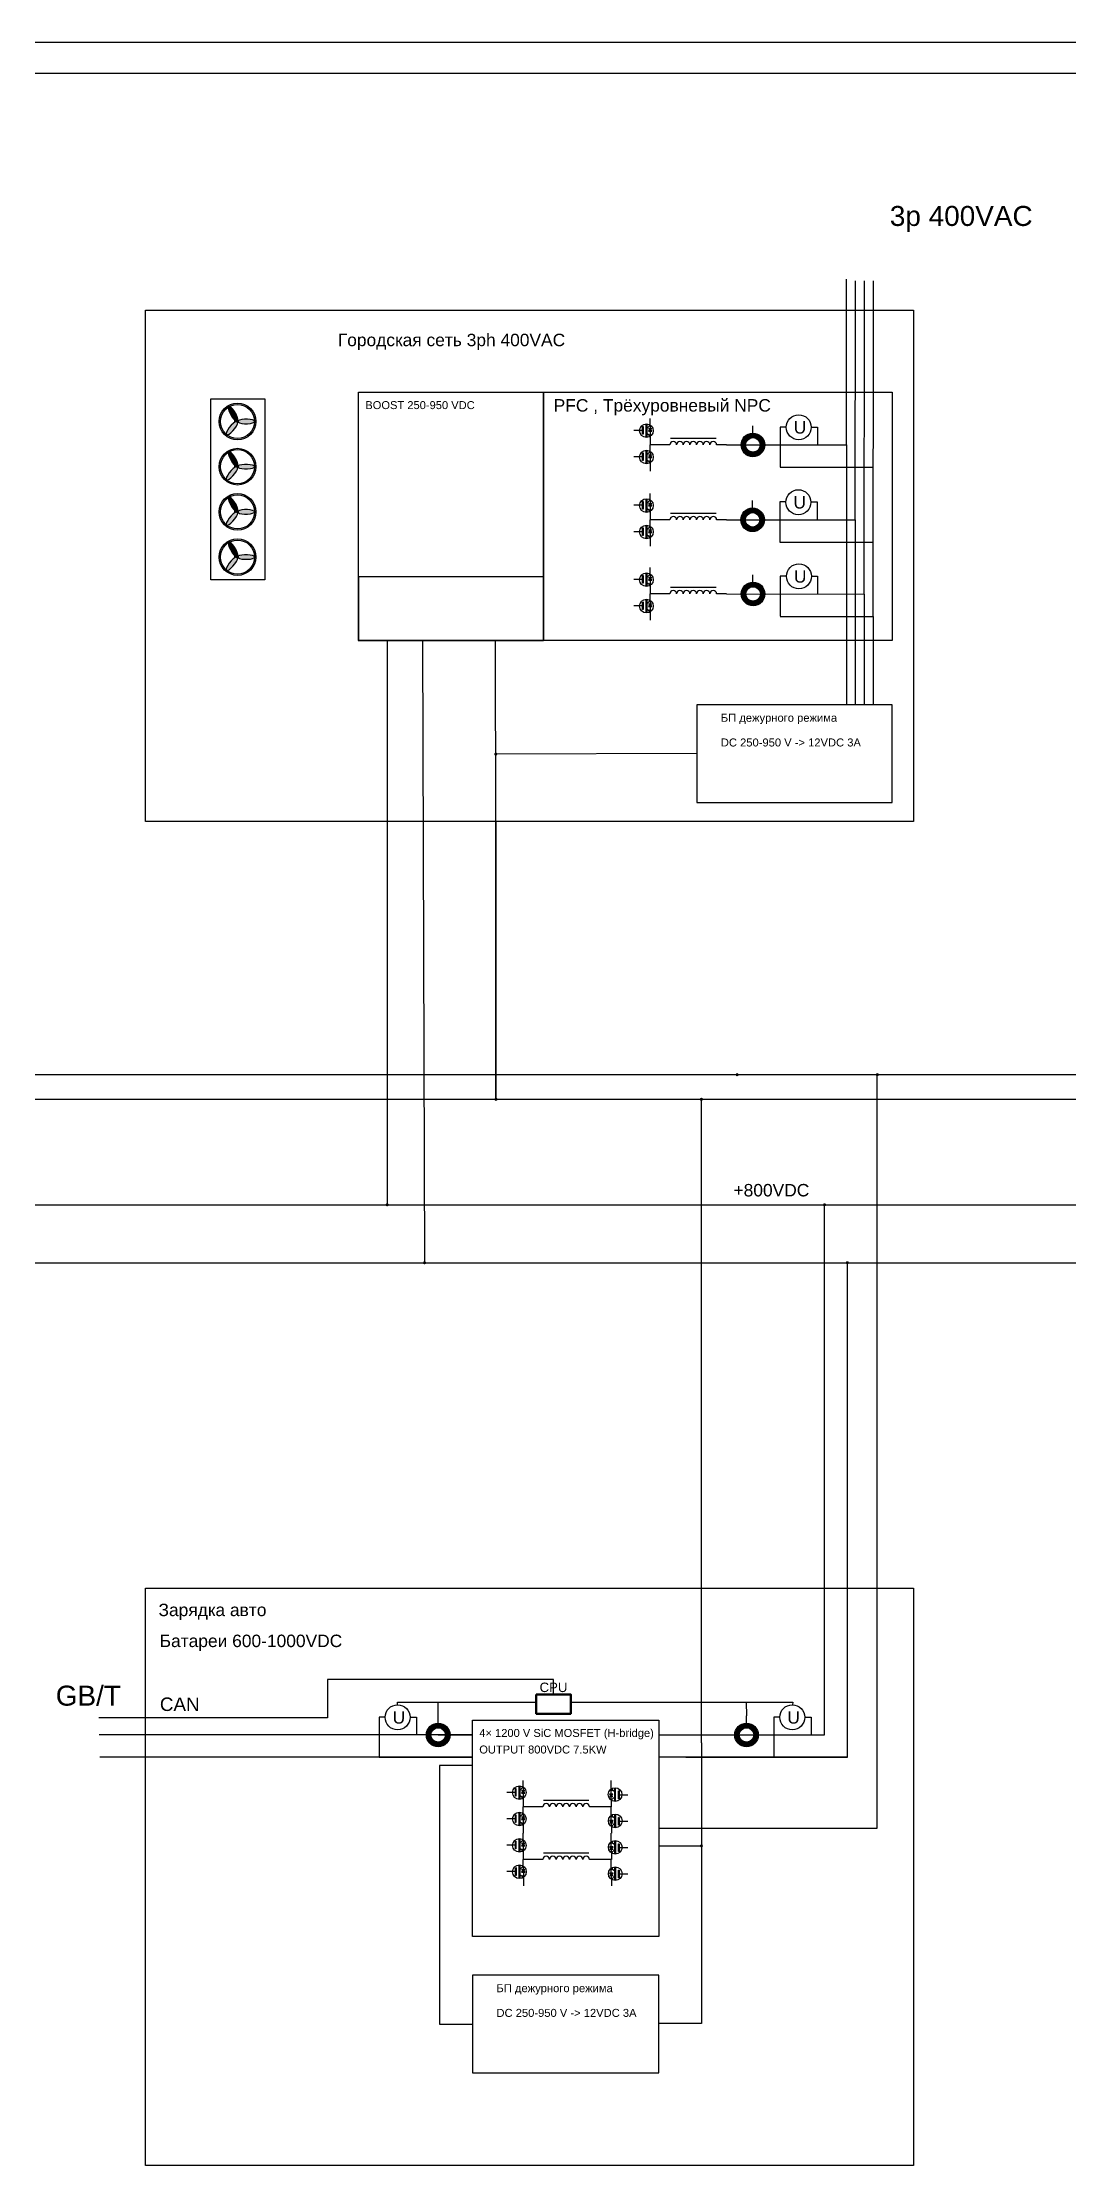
# Model space of a CAD drawing. Header units: inches. Extents: x 27 to 2311866, y 25 to 2322495.
# Drawn here: x 730361 to 1371703, y 996080 to 2322495 of the extents above; entities that cross this region are included whole.
import ezdxf

# ---------------------------------------------------------------- set-up
doc = ezdxf.new("R2010")
doc.units = ezdxf.units.IN
doc.header["$MEASUREMENT"] = 0
for name, color, linetype, lineweight in [('12В', 30, 'Continuous', 30), ('RS485', 6, 'Continuous', 30), ('Слаботочка', 4, 'Continuous', 30)]:
    doc.layers.add(name, color=color, linetype=linetype, lineweight=lineweight)
doc.layers.add('FRAME', color=7, linetype='Continuous')
doc.styles.get("Standard").update_dxf_attribs({"font": 'arial.ttf'})

# ---------------------------------------------------------------- blocks, each defined once
blk = doc.blocks.new('Рамка')
at = {"layer": 'FRAME'}
for p, q in [((3316395, 2776848), (672645, 2776848)), ((3294142, 2754595), (761660, 2754595))]:
    blk.add_line(p, q, dxfattribs=at)
blk = doc.blocks.new('IGBT')
h = blk.add_hatch(color=256)
h.set_gradient(color2=(0, 0, 0), tint=1)
h.paths.add_polyline_path([(2337110, 1873107), (2336062, 1871512), (2337116, 1871512)])
h.paths.add_polyline_path([(2337110, 1873107), (2337116, 1871512), (2338170, 1871512)])
for points in [[(2332215, 1871925), (2326869, 1871925)], [(2332558, 1874343), (2332558, 1869534), (2332215, 1869534), (2332215, 1874316), (2332558, 1874316)], [(2334951, 1875703), (2334951, 1867866), (2334607, 1867866), (2334607, 1875703), (2334951, 1875703)], [(2334951, 1873109), (2337103, 1875280), (2337103, 1879399)], [(2336058, 1873109), (2338144, 1873109)], [(2337110, 1873107), (2336062, 1871512), (2338170, 1871512), (2337110, 1873107)], [(2337103, 1875280), (2337127, 1868269)], [(2337127, 1868269), (2334951, 1869911)], [(2337127, 1868269), (2336742, 1869322), (2336122, 1868753), (2337127, 1868269)], [(2337127, 1868269), (2337127, 1862915)]]:
    blk.add_lwpolyline(points)
blk.add_circle((2334701, 1871766), 4256)
blk = doc.blocks.new('Катушка')
for points in [[(2187094, 1977059), (2193196, 1977052)], [(2197363, 1977047), (2197363, 1977047)], [(2201531, 1977043), (2201531, 1977043)], [(2205698, 1977038), (2205699, 1977038)], [(2209866, 1977034), (2209866, 1977034)], [(2214033, 1977029), (2214034, 1977029)], [(2218201, 1977025), (2218202, 1977025)], [(2222369, 1977020), (2227094, 1977015)]]:
    blk.add_lwpolyline(points)
for centre in [(2195279, 1977059), (2199447, 1977059), (2203615, 1977059), (2207782, 1977059), (2211950, 1977059), (2216117, 1977059), (2220285, 1977059)]:
    blk.add_arc(centre, 2084, 180, 0)
blk = doc.blocks.new('Дроссель')
blk.add_lwpolyline([(1285440, 1797567), (1313858, 1797567)])
at = {"rotation": 180}
blk.add_blockref('Катушка', (3507429, 3770394), dxfattribs=at)
blk = doc.blocks.new('Датчик тока')
at = {"layer": 'Слаботочка'}
h = blk.add_hatch(color=256, dxfattribs=at)
h.set_gradient(color1=(0, 255, 255), color2=(0, 255, 255), tint=1)
h.paths.add_polyline_path([(2170874, 2032191, 1), (2185630, 2032191, 1)])
h.paths.add_polyline_path([(2182789, 2032191, -1), (2173715, 2032191, -1)], flags=16)
blk.add_lwpolyline([(2178150, 2037963), (2178150, 2044207)], dxfattribs=at)
for radius in [7378, 4537]:
    blk.add_circle((2178252, 2032191), radius, dxfattribs=at)
blk = doc.blocks.new('Вольтметр')
at = {"layer": 'Слаботочка'}
for points in [[(1913566, 2204453), (1909760, 2204453), (1909760, 2179382)], [(1929172, 2204453), (1933069, 2204453), (1933069, 2193304)]]:
    blk.add_lwpolyline(points, dxfattribs=at)
blk.add_circle((1921369, 2204328), 7804, dxfattribs=at)
at = {"layer": 'Слаботочка', "insert": (1918251, 2208156), "char_height": 7772, "attachment_point": 1}
blk.add_mtext_dynamic_manual_height_columns('U', width=3409.75, gutter_width=38861, heights=[0], dxfattribs=at)
blk = doc.blocks.new('Вентилятор')
h = blk.add_hatch(color=256)
h.set_gradient(color2=(0, 0, 0), tint=1)
edge = h.paths.add_edge_path()
edge.add_ellipse((1038769, 1187429), major_axis=(-4151, 7189), ratio=0.2830995, start_angle=199.233095, end_angle=353.855447)
edge.add_arc((1042931, 1180246), 16556, 119.173237, 120.917969)
edge.add_ellipse((1038769, 1187429), major_axis=(-4151, 7189), ratio=0.2830995, start_angle=366.170374, end_angle=517.529787)
edge.add_ellipse((1037622, 1173866), major_axis=(5310, 6381), ratio=0.28431833, start_angle=19.105883, end_angle=22.60267, ccw=False)
edge.add_arc((1042932, 1180236), 900, 61.696117, 170.214502, ccw=False)
edge = h.paths.add_edge_path()
edge.add_ellipse((1037622, 1173866), major_axis=(5310, 6381), ratio=0.28431833, start_angle=186.110322, end_angle=340.695733)
edge.add_arc((1042932, 1180236), 900, 179.222506, 289.550763, ccw=False)
edge.add_ellipse((1038769, 1187429), major_axis=(-4151, 7189), ratio=0.2830995, start_angle=517.529787, end_angle=521.026971, ccw=False)
edge.add_ellipse((1037622, 1173866), major_axis=(5310, 6381), ratio=0.28431833, start_angle=22.60267, end_angle=173.891481)
edge.add_arc((1042931, 1180246), 16556, 229.365366, 231.103989)
edge = h.paths.add_edge_path()
edge.add_ellipse((1051232, 1180252), major_axis=(8301, 0), ratio=0.26616862, start_angle=366.154079, end_angle=520.345868)
edge.add_arc((1042932, 1180236), 900, 0, 57.581596, ccw=False)
edge.add_arc((1042932, 1180236), 900, -55.809658, 0, ccw=False)
edge.add_ellipse((1051232, 1180252), major_axis=(8301, 0), ratio=0.26616862, start_angle=200.125801, end_angle=353.857557)
edge.add_arc((1042931, 1180246), 16556, 359.20289, 360)
edge.add_arc((1042931, 1180246), 16556, 360, 360.840828)
h = blk.add_hatch(color=256)
h.set_gradient(color2=(0, 0, 0), tint=1)
edge = h.paths.add_edge_path()
edge.add_ellipse((1038769, 1187429), major_axis=(-4151, 7189), ratio=0.2830995, start_angle=366.170374, end_angle=517.529787)
edge.add_ellipse((1037622, 1173866), major_axis=(5310, 6381), ratio=0.28431833, start_angle=19.105883, end_angle=22.60267, ccw=False)
edge.add_arc((1042932, 1180236), 900, 61.696117, 170.214502, ccw=False)
edge.add_ellipse((1038769, 1187429), major_axis=(-4151, 7189), ratio=0.2830995, start_angle=199.233095, end_angle=353.855447)
edge.add_arc((1042931, 1180246), 16556, 119.173237, 120.917969)
h = blk.add_hatch(color=256)
h.set_gradient(color1=(0, 0, 255), color2=(0, 0, 255), tint=1)
h.paths.add_polyline_path([(1042033, 1180236, 1), (1043832, 1180236, 1)])
h = blk.add_hatch(color=256)
h.set_gradient(color1=(0, 0, 255), color2=(0, 0, 255), tint=1)
h.paths.add_polyline_path([(1042033, 1180236, 1), (1043832, 1180236, 1)])
edge = h.paths.add_edge_path(flags=16)
edge.add_ellipse((1037622, 1173866), major_axis=(5310, 6381), ratio=0.28431833, start_angle=360.014242, end_angle=360.038723, ccw=False)
edge.add_ellipse((1038769, 1187429), major_axis=(-4151, 7189), ratio=0.2830995, start_angle=180.308405, end_angle=180.330211, ccw=False)
edge.add_ellipse((1051232, 1180252), major_axis=(8301, 0), ratio=0.26616862, start_angle=180.129305, end_angle=180.157992, ccw=False)
for centre, radius in [((1042931, 1180247), 17789), ((1042931, 1180246), 16556), ((1042932, 1180236), 16546), ((1042932, 1180236), 900)]:
    blk.add_circle(centre, radius)
for centre, major_axis, ratio, start_param, end_param in [((1038769, 1187429), (-4151, 7189), 0.2830995, 3.47727349, 9.09363614), ((1037622, 1173866), (5310, 6381), 0.28431833, 0.33346056, 5.94626229), ((1038769, 1187429), (-4151, 7189), 0.2830995, 3.14697534, 3.14735592), ((1051232, 1180252), (8301, 0), 0.26616862, 3.14384945, 3.14435013), ((1037622, 1173866), (5310, 6381), 0.28431833, 6.28343388, 6.28386115), ((1051232, 1180252), (8301, 0), 0.26616862, 3.49285415, 9.08174865)]:
    blk.add_ellipse(centre, major_axis=major_axis, ratio=ratio, start_param=start_param, end_param=end_param)

msp = doc.modelspace()

# ---------------------------------------------------------------- hatches: boundary and pattern name
h = msp.add_hatch(color=1)
h.set_gradient(color1=(255, 0, 0), color2=(255, 0, 0), tint=1)
h.paths.add_polyline_path([(944819, 1596324, 1), (946819, 1596324, 1)])
h = msp.add_hatch(color=1)
h.set_gradient(color1=(255, 0, 0), color2=(255, 0, 0), tint=1)
h.paths.add_polyline_path([(1218189, 1596324, 1), (1220189, 1596324, 1)])
h = msp.add_hatch(color=5)
h.set_gradient(color1=(0, 0, 255), color2=(0, 0, 255), tint=1)
h.paths.add_polyline_path([(968179, 1560123, 1), (970179, 1560123, 1)])
h = msp.add_hatch(color=5)
h.set_gradient(color1=(0, 0, 255), color2=(0, 0, 255), tint=1)
h.paths.add_polyline_path([(1232450, 1560123, 1), (1234450, 1560123, 1)])
at = {"layer": '12В'}
h = msp.add_hatch(color=256, dxfattribs=at)
h.set_gradient(color1=(255, 127, 0), color2=(255, 127, 0), tint=1)
h.paths.add_polyline_path([(1012696, 1877904, 1), (1014696, 1877904, 1)])
h = msp.add_hatch(color=256, dxfattribs=at)
h.set_gradient(color1=(255, 127, 0), color2=(255, 127, 0), tint=1)
h.paths.add_polyline_path([(1012822, 1662220, 1), (1014822, 1662220, 1)])
h = msp.add_hatch(color=256, dxfattribs=at)
h.set_gradient(color1=(255, 127, 0), color2=(255, 127, 0), tint=1)
h.paths.add_polyline_path([(1141219, 1662220, 1), (1143219, 1662220, 1)])
h = msp.add_hatch(color=256, dxfattribs=at)
h.set_gradient(color1=(255, 127, 0), color2=(255, 127, 0), tint=1)
h.paths.add_polyline_path([(1141219, 1195760, 1), (1143219, 1195760, 1)])
at = {"layer": 'RS485'}
h = msp.add_hatch(color=256, dxfattribs=at)
h.set_gradient(color1=(255, 0, 255), color2=(255, 0, 255), tint=1)
h.paths.add_polyline_path([(1165546, 1677603, 1), (1163546, 1677603, 1)])
h = msp.add_hatch(color=256, dxfattribs=at)
h.set_gradient(color1=(255, 0, 255), color2=(255, 0, 255), tint=1)
h.paths.add_polyline_path([(1253145, 1677603, 1), (1251145, 1677603, 1)])

# ---------------------------------------------------------------- linework, layer by layer
at = {"color": 1}
for points in [[(1157826, 2071064), (1232886, 2071064), (1232886, 2174713)], [(1232886, 2071064), (1232886, 1908730)], [(1219183, 1265089), (1219183, 1596302)], [(977717, 1265089), (999202, 1265089), (765897, 1265089)], [(1115691, 1265089), (1219183, 1265089)]]:
    msp.add_lwpolyline(points, dxfattribs=at)
at = {"color": 3}
for points in [[(1157845, 1977950), (1243998, 1977856), (1244168, 2173664)], [(1243998, 1977856), (1243922, 1908730)], [(999202, 1246101), (978633, 1246101), (978633, 1084365), (999202, 1084365)]]:
    msp.add_lwpolyline(points, dxfattribs=at)
at = {"color": 2}
for points in [[(1157851, 2024263), (1238373, 2024174), (1238537, 2173670)], [(1238373, 2024174), (1238373, 1908730)]]:
    msp.add_lwpolyline(points, dxfattribs=at)
at = {"color": 5}
for points in [[(1191553, 1963960), (1249628, 1963960), (1249803, 2173659)], [(1191442, 2057142), (1249706, 2057093)], [(1191241, 2010323), (1249667, 2010274)], [(1249628, 1963960), (1249628, 1908730)], [(1233486, 1251167), (1233486, 1560110)], [(940759, 1251167), (999202, 1251167), (766261, 1251167)], [(1132488, 1251167), (1233486, 1251167), (1115691, 1251167)]]:
    msp.add_lwpolyline(points, dxfattribs=at)
for points in [[(794673, 2155170), (1274870, 2155170), (1274870, 1835861), (794673, 1835861)], [(835674, 2099825), (869338, 2099825), (869338, 1986863), (835674, 1986863)], [(1043603, 1948917), (927986, 1948917), (927986, 2103918), (1043603, 2103918)], [(1043603, 2103918), (1261464, 2103918), (1261464, 1948917), (1043603, 1948917)], [(1043603, 2103918), (1043603, 2103918), (1043603, 1948917), (1043603, 1948917)], [(1043603, 2103918), (1043603, 2103918), (1043603, 1948917), (1043603, 1948917)], [(1043603, 1988576), (927986, 1988576), (927986, 1948570), (1043603, 1948917)], [(794673, 1356744), (1274870, 1356744), (1274870, 996080), (794673, 996080)], [(999202, 1139175), (999202, 1274342), (1115691, 1274342), (1115691, 1139175)]]:
    msp.add_lwpolyline(points, close=True)
for points in [[(1117827, 2071108), (1110291, 2071108)], [(1117851, 2024306), (1110316, 2024306)], [(1117827, 1977994), (1110291, 1977994)], [(1038396, 1220221), (1030861, 1220221)], [(1085906, 1220221), (1078371, 1220221)], [(1038421, 1187252), (1030885, 1187252)], [(1085931, 1187208), (1078396, 1187208)]]:
    msp.add_lwpolyline(points)
at = {"color": 1, "lineweight": 30}
for points in [[(945795, 1948623), (945795, 1596302)], [(473765, 1596302), (1692026, 1596302)]]:
    msp.add_lwpolyline(points, dxfattribs=at)
at = {"color": 5, "lineweight": 30}
for points in [[(968007, 1948690), (969172, 1560110)], [(517030, 1560110), (1735292, 1560110)]]:
    msp.add_lwpolyline(points, dxfattribs=at)
at = {"color": 30}
msp.add_lwpolyline([(1142204, 1260221), (1142204, 1662175)], dxfattribs=at)
at = {"layer": '12В'}
for points in [[(1013807, 1835861), (1013469, 1948826)], [(1139437, 1878237), (1013681, 1877860)], [(1013807, 1662175), (1013807, 1835861), (1013807, 1662175)], [(1616382, 1662175), (341614, 1662175), (341614, 1606441)], [(1142204, 1260221), (1142204, 1084862), (1115691, 1084862)], [(1115691, 1195716), (1142204, 1195716)]]:
    msp.add_lwpolyline(points, dxfattribs=at)
for points in [[(1261464, 1908730), (1139437, 1908730), (1139437, 1847744), (1261464, 1847744)], [(1115691, 1115017), (999202, 1115017), (999202, 1054031), (1115691, 1054031)]]:
    msp.add_lwpolyline(points, close=True, dxfattribs=at)
at = {"layer": 'RS485'}
for points in [[(1999771, 1842605), (1999771, 1677603), (579089, 1677603), (579089, 1835861), (579089, 1677603)], [(1115691, 1206758), (1252145, 1206758), (1252145, 1677603)]]:
    msp.add_lwpolyline(points, dxfattribs=at)
at = {"layer": 'Слаботочка'}
for points in [[(1049779, 1290437), (1049779, 1299746), (908578, 1299746), (908578, 1275765), (765670, 1275765)], [(952220, 1283915), (952220, 1285589), (1039044, 1285589)], [(977615, 1277104), (977615, 1285589)], [(1060514, 1285589), (1170280, 1285589), (1170314, 1277104)], [(1170280, 1285589), (1199280, 1285589), (1199239, 1283914)]]:
    msp.add_lwpolyline(points, dxfattribs=at)
at = {"layer": 'Слаботочка', "color": 4, "lineweight": 60}
msp.add_lwpolyline([(1039044, 1290437), (1060514, 1290437), (1060514, 1278359), (1039044, 1278359)], close=True, dxfattribs=at)

# ---------------------------------------------------------------- block references
at = {"xscale": 0.6441132245675809, "yscale": 0.6441132245675809, "zscale": 0.6441132245675809}
for p in [(180505, 1325493), (180505, 1297252), (180505, 1269011), (180505, 1240770)]:
    msp.add_blockref('Вентилятор', p, dxfattribs=at)
for name, p in [('IGBT', (-1226836, 208193)), ('Датчик тока', (-1003829, 38873)), ('IGBT', (-1226836, 191708)), ('Дроссель', (-162508, 277729)), ('IGBT', (-1226836, 161391)), ('Датчик тока', (-1004029, -7947)), ('IGBT', (-1226836, 144907)), ('Дроссель', (-162483, 230928)), ('IGBT', (-1226836, 115079)), ('Датчик тока', (-1003717, -54259)), ('IGBT', (-1226836, 98595)), ('Дроссель', (-162508, 184615)), ('Датчик тока', (-1200535, -767103)), ('Датчик тока', (-1007835, -767103)), ('IGBT', (-1306242, -642695)), ('Дроссель', (-241939, -573158)), ('IGBT', (-1306242, -659179)), ('IGBT', (-1306242, -675663)), ('IGBT', (-1306198, -692147)), ('Дроссель', (-241914, -606127))]:
    msp.add_blockref(name, p)
at = {"rotation": 180}
for p in [(3423009, 3099620), (3423053, 3083136), (3423053, 3066652), (3423053, 3050167)]:
    msp.add_blockref('IGBT', p, dxfattribs=at)
at = {"layer": 'Слаботочка', "xscale": 0.8744539382128907, "yscale": 0.8744539382128907, "zscale": 0.8744539382128907}
msp.add_blockref('Рамка', (-588169, -105731), dxfattribs=at)
at = {"layer": 'Слаботочка'}
for p in [(-718317, -122240), (-718518, -169059), (-718206, -215372), (-969001, -928215), (-722324, -928215)]:
    msp.add_blockref('Вольтметр', p, dxfattribs=at)

# ---------------------------------------------------------------- texts
for s, height, p in [('3p 400VAC', 12490, (1260015, 2207859)), ('BOOST 250-950 VDC ', 4976.07, (932163, 2093436)), ('GB/T', 12490, (738690, 1283411)), ('4× 1200 V SiC MOSFET (H-bridge)', 4976.07, (1003379, 1263860)), ('OUTPUT 800VDC 7.5KW', 4976.07, (1003379, 1253501))]:
    msp.add_text(s, height=height).set_placement(p)
at = {"ltscale": 0.1}
for s, p in [('Городская сеть 3ph 400VAC', (914969, 2132743)), ('PFC , Трёхуровневый NPC', (1049883, 2091888)), ('Зарядка авто', (802890, 1339325)), ('Батареи 600-1000VDC', (803615, 1319989))]:
    msp.add_text(s, height=7772.25, dxfattribs=at).set_placement(p)
at = {"color": 1, "insert": (1162289, 1609327), "char_height": 7772.3, "attachment_point": 1}
msp.add_mtext_dynamic_manual_height_columns('+800VDC', width=9901.68, gutter_width=38861, heights=[0], dxfattribs=at)
at = {"layer": '12В', "color": 30, "ltscale": 0.1}
for s, p in [('БП дежурного режима', (1154372, 1898107)), ('DC 250-950 V -> 12VDC 3A', (1154372, 1882655)), ('БП дежурного режима', (1014138, 1104394)), ('DC 250-950 V -> 12VDC 3A', (1014138, 1088942))]:
    msp.add_text(s, height=5000, dxfattribs=at).set_placement(p)
at = {"layer": 'Слаботочка'}
msp.add_text('CAN', height=8424.6, dxfattribs=at).set_placement((803758, 1280064))
at = {"layer": 'Слаботочка', "color": 4, "insert": (1041074, 1297795), "char_height": 5904.8, "attachment_point": 1}
msp.add_mtext_dynamic_manual_height_columns(' CPU', width=2806.44, gutter_width=29524, heights=[0], dxfattribs=at)

doc.saveas('drawing.dxf')
